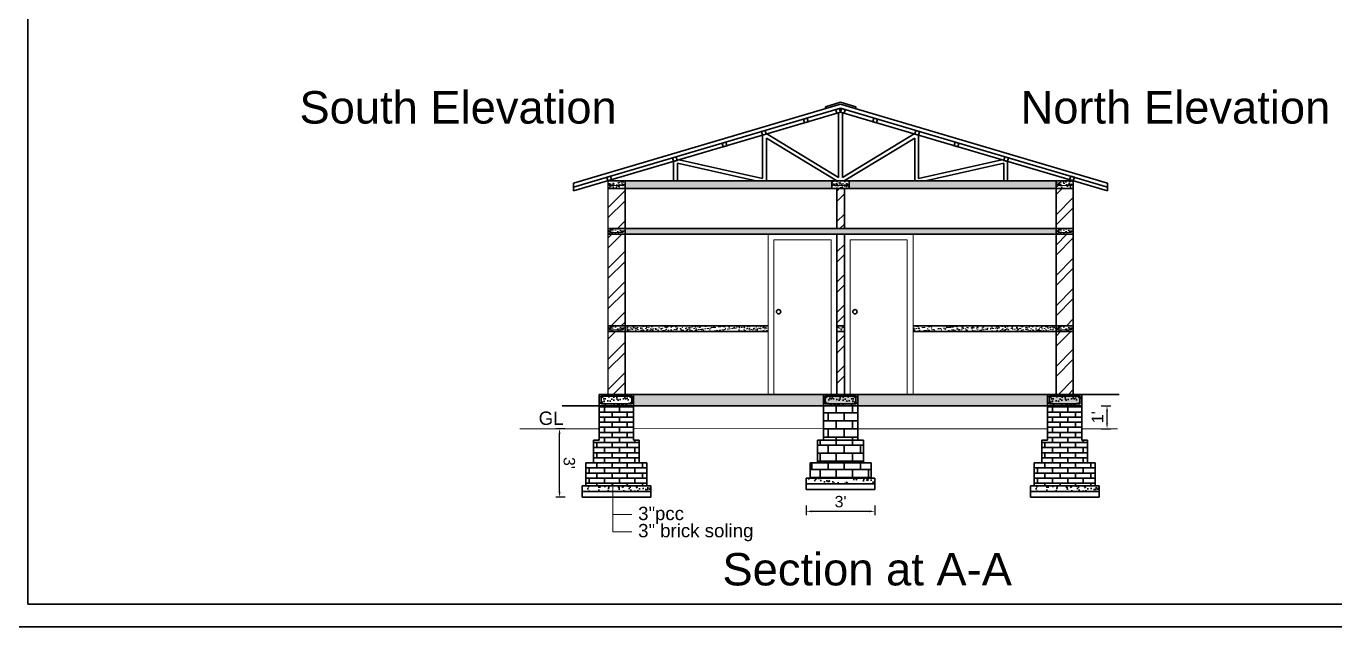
# Model space of a CAD drawing. Header units: inches. Extents: x 94889 to 364662, y -10661 to -3947.
# Drawn here: x 97496 to 98182, y -7933 to -7618 of the extents above; entities that cross this region are included whole.
import ezdxf

# ---------------------------------------------------------------- set-up
doc = ezdxf.new("R2010")
doc.units = ezdxf.units.IN
doc.header["$LTSCALE"] = 2
doc.header["$MEASUREMENT"] = 0
doc.header["$PDMODE"] = 34
doc.layers.get('0').update_dxf_attribs({"linetype": 'CONTINUOUS'})
doc.layers.get('DEFPOINTS').update_dxf_attribs({"color": 141, "linetype": 'CONTINUOUS'})
for name, color, linetype, lineweight in [('door', 20, 'CONTINUOUS', 35), ('steps', 253, 'CONTINUOUS', 20), ('WALL - A', 1, 'CONTINUOUS', 40)]:
    doc.layers.add(name, color=color, linetype=linetype, lineweight=lineweight)
doc.layers.add('Normal Wall', color=7, linetype='CONTINUOUS', lineweight=35, true_color=0xffaf89)
doc.styles.add('Lettring Text', font='arial.ttf')
doc.styles.get("Standard").update_dxf_attribs({"font": 'ARIALN.TTF'})
doc.dimstyles.new('Copy of Standard', dxfattribs={"dimtxt": 6, "dimasz": 2.875, "dimexe": 2, "dimexo": 4, "dimgap": 2, "dimtad": 1, "dimdec": 0, "dimrnd": 1, "dimzin": 0, "dimdsep": 46, "dimlunit": 4, "dimtxsty": 'Lettring Text', "dimcen": 0.1, "dimclrd": 7, "dimclre": 7, "dimclrt": 7, "dimazin": 0, "dimtfac": 0.645, "dimtdec": 0, "dimtmove": 1, "dimatfit": 0, "dimfxl": 3, "dimfxlon": 1, "dimtfillclr": 256, "dimtolj": 1, "dimtzin": 0, "dimlwd": -1, "dimlwe": -1, "dimarcsym": 2})
pattern_1 = [(50, (-266007.1438, 21581.2528), (3.586300913, -0.313760675), [0.375, -4.125]), (355, (-266007.1438, 21581.2528), (-0.693756668, 3.76096067), [0.3, -3.3]), (100.4514445, (-266006.845, 21581.2266), (2.892544234, 3.447199955), [0.31870096, -3.50571056]), (46.1842, (-266007.144, 21582.253), (5.336206653, -0.827596404), [0.5625, -6.1875]), (96.6356355, (-266006.699, 21582.184), (4.67330973, 4.870593004), [0.47805171, -5.2585688]), (351.184164, (-266007.144, 21582.253), (4.673309725, 4.870593), [0.45, -4.950000005]), (21, (-266006.6438, 21582.0028), (2.98453526, -2.013094453), [0.375, -4.125]), (326, (-266006.6438, 21582.0028), (1.21657666, 3.625750225), [0.3, -3.3]), (71.4514447, (-266006.395, 21581.835), (4.201111884, 1.612655764), [0.31870095, -3.50571056]), (37.5, (-266007.1438, 21581.2528), (0.0607992766, 1.664469269), [0, -3.26, 0, -3.35, 0, -3.3125]), (7.5, (-266007.1438, 21581.2528), (1.315347687, 1.972058559), [0, -1.91, 0, -3.185, 0, -1.2625]), (327.5, (-266008.2588, 21581.2528), (2.669112181, -0.1127743587), [0, -1.25, 0, -3.9, 0, -5.175]), (317.5, (-266008.7588, 21581.2528), (2.915930847, 0.500524912), [0, -1.625, 0, -2.59, 0, -3.675])]
pattern_2 = [(45, (-266007.144, 21581.253), (-7.9549513, 7.9549513), []), (45, (-266001.84, 21581.253), (-7.9549513, 7.9549513), [])]
pattern_3 = [(50, (33476.863, 108701.459), (5.73808146, -0.50201708), [0.6, -6.6]), (355, (33476.863, 108701.459), (-1.11001067, 6.01753707), [0.48, -5.28]), (100.4514, (33477.341, 108701.417), (4.62807505, 5.51551634), [0.50992152, -5.6091369]), (46.1842, (33476.863, 108703.059), (8.5379284, -1.3241521), [0.9, -9.9]), (96.6356, (33477.574, 108702.949), (7.47730164, 7.79294297), [0.7648823, -8.413704]), (351.1842, (33476.863, 108703.059), (7.47729556, 7.7929488), [0.72, -7.92]), (21, (33477.663, 108702.659), (4.77525642, -3.22095113), [0.6, -6.6]), (326, (33477.663, 108702.659), (1.94652266, 5.80120036), [0.48, -5.28]), (71.4514, (33478.0607, 108702.3907), (6.72178103, 2.58024397), [0.50992152, -5.6091369]), (37.5, (33476.8628, 108701.459), (0.097278843, 2.66315083), [0, -5.216, 0, -5.36, 0, -5.3]), (7.5, (33476.8628, 108701.459), (2.1045563, 3.155293695), [0, -3.056, 0, -5.096, 0, -2.02]), (327.5, (33475.0788, 108701.459), (4.27057949, -0.180438974), [0, -2, 0, -6.24, 0, -8.28]), (317.5, (33474.2788, 108701.459), (4.66548935, 0.80083986), [0, -2.6, 0, -4.144, 0, -5.88])]
pattern_4 = [(50, (33711.863, 108701.459), (5.73808146, -0.50201708), [0.6, -6.6]), (355, (33711.863, 108701.459), (-1.11001067, 6.01753707), [0.48, -5.28]), (100.4514, (33712.341, 108701.417), (4.62807505, 5.51551634), [0.50992152, -5.6091369]), (46.1842, (33711.863, 108703.059), (8.5379284, -1.3241521), [0.9, -9.9]), (96.6356, (33712.574, 108702.949), (7.47730164, 7.79294297), [0.7648823, -8.413704]), (351.1842, (33711.863, 108703.059), (7.47729556, 7.7929488), [0.72, -7.92]), (21, (33712.663, 108702.659), (4.77525642, -3.22095113), [0.6, -6.6]), (326, (33712.663, 108702.659), (1.94652266, 5.80120036), [0.48, -5.28]), (71.4514, (33713.0607, 108702.3907), (6.72178103, 2.58024397), [0.50992152, -5.6091369]), (37.5, (33711.8628, 108701.459), (0.097278843, 2.66315083), [0, -5.216, 0, -5.36, 0, -5.3]), (7.5, (33711.8628, 108701.459), (2.1045563, 3.155293695), [0, -3.056, 0, -5.096, 0, -2.02]), (327.5, (33710.0788, 108701.459), (4.27057949, -0.180438974), [0, -2, 0, -6.24, 0, -8.28]), (317.5, (33709.2788, 108701.459), (4.66548935, 0.80083986), [0, -2.6, 0, -4.144, 0, -5.88])]
pattern_5 = [(130, (162250.8565, 108701.459), (-5.73808146, -0.50201708), [0.6, -6.6]), (185, (162250.8565, 108701.459), (1.11001067, 6.01753707), [0.48, -5.28]), (79.5486, (162250.3784, 108701.417), (-4.62807505, 5.51551634), [0.50992152, -5.6091369]), (133.8158, (162250.8565, 108703.059), (-8.5379284, -1.3241521), [0.9, -9.9]), (83.3644, (162250.145, 108702.949), (-7.47730164, 7.79294297), [0.7648823, -8.413704]), (188.8158, (162250.8565, 108703.059), (-7.47729556, 7.7929488), [0.72, -7.92]), (159, (162250.0565, 108702.659), (-4.77525642, -3.22095113), [0.6, -6.6]), (214, (162250.0565, 108702.659), (-1.94652266, 5.80120036), [0.48, -5.28]), (108.5486, (162249.6586, 108702.3907), (-6.72178103, 2.58024397), [0.50992152, -5.6091369]), (142.5, (162250.8565, 108701.459), (-0.097278843, 2.66315083), [0, -5.216, 0, -5.36, 0, -5.3]), (172.5, (162250.8565, 108701.459), (-2.1045563, 3.155293695), [0, -3.056, 0, -5.096, 0, -2.02]), (212.5, (162252.6405, 108701.459), (-4.27057949, -0.180438974), [0, -2, 0, -6.24, 0, -8.28]), (222.5, (162253.4405, 108701.459), (-4.66548935, 0.80083986), [0, -2.6, 0, -4.144, 0, -5.88])]
pattern_6 = [(0, (130118.3304, 71442.0938), (0, 4.25), []), (90, (130118.33, 71442.094), (-8.5, 5e-16), [4.25, -4.25]), (90, (130122.58, 71442.094), (-8.5, 5e-16), [-4.25, 4.25])]

# ---------------------------------------------------------------- blocks, each defined once
blk = doc.blocks.new('*D89')
at = {"color": 7, "transparency": 16777216}
for p, q in [((97778.29, -7828.77), (97773.29, -7828.77)), ((97775.29, -7861.89), (97775.29, -7831.64)), ((97778.29, -7864.76), (97773.29, -7864.76))]:
    blk.add_line(p, q, dxfattribs=at)
at = {"color": 7, "linetype": 'ByBlock', "transparency": 16777216}
for points in [[(97775.77, -7831.64), (97774.81, -7831.64), (97775.29, -7828.77)], [(97775.77, -7861.89), (97774.81, -7861.89), (97775.29, -7864.76)]]:
    blk.add_solid(points, dxfattribs=at)
at = {"layer": 'DEFPOINTS', "color": 0, "linetype": 'ByBlock', "transparency": 16777216}
for p in [(97775.29, -7828.77), (97787.11, -7828.77), (97787.11, -7864.76)]:
    blk.add_point(p, dxfattribs=at)
at = {"color": 7, "linetype": 'ByBlock', "lineweight": 5, "transparency": 16777216, "insert": (97780.36, -7846.77), "char_height": 6, "attachment_point": 5, "rotation": 270.00118, "style": 'Lettring Text'}
blk.add_mtext("\\A1;3'", dxfattribs=at)
blk = doc.blocks.new('*D90')
at = {"color": 7, "transparency": 16777216}
for p, q in [((98059.32, -7816.76), (98064.32, -7816.76)), ((98062.32, -7825.89), (98062.32, -7819.64)), ((98059.32, -7828.77), (98064.32, -7828.77))]:
    blk.add_line(p, q, dxfattribs=at)
at = {"color": 7, "linetype": 'ByBlock', "transparency": 16777216}
for points in [[(98061.84, -7819.64), (98062.8, -7819.64), (98062.32, -7816.76)], [(98061.84, -7825.89), (98062.8, -7825.89), (98062.32, -7828.77)]]:
    blk.add_solid(points, dxfattribs=at)
at = {"layer": 'DEFPOINTS', "color": 0, "linetype": 'ByBlock', "transparency": 16777216}
for p in [(98049.11, -7816.76), (98062.32, -7816.76), (98049.11, -7828.77)]:
    blk.add_point(p, dxfattribs=at)
at = {"color": 7, "linetype": 'ByBlock', "lineweight": 5, "transparency": 16777216, "insert": (98057.31, -7822.77), "char_height": 6, "attachment_point": 5, "rotation": 90, "style": 'Lettring Text'}
blk.add_mtext("\\A1;1'", dxfattribs=at)
blk = doc.blocks.new('*D88')
at = {"color": 7, "transparency": 16777216}
for p, q in [((97904.61, -7869.15), (97904.61, -7874.15)), ((97940.61, -7869.15), (97940.61, -7874.15)), ((97937.73, -7872.15), (97907.48, -7872.15))]:
    blk.add_line(p, q, dxfattribs=at)
at = {"color": 7, "linetype": 'ByBlock', "transparency": 16777216}
for points in [[(97907.48, -7871.67), (97907.48, -7872.63), (97904.61, -7872.15)], [(97937.73, -7871.67), (97937.73, -7872.63), (97940.61, -7872.15)]]:
    blk.add_solid(points, dxfattribs=at)
at = {"layer": 'DEFPOINTS', "color": 0, "linetype": 'ByBlock', "transparency": 16777216}
for p in [(97904.61, -7860.76), (97940.61, -7860.76), (97904.61, -7872.15)]:
    blk.add_point(p, dxfattribs=at)
at = {"color": 7, "linetype": 'ByBlock', "lineweight": 5, "transparency": 16777216, "insert": (97922.61, -7867.08), "char_height": 6, "attachment_point": 5, "style": 'Lettring Text'}
blk.add_mtext("\\A1;3'", dxfattribs=at)

msp = doc.modelspace()

# ---------------------------------------------------------------- hatches: boundary and pattern name
at = {"linetype": 'ByBlock', "lineweight": 5}
h = msp.add_hatch(dxfattribs=at)
h.set_pattern_fill('AR-CONC', scale=0.5, style=0)
h.set_pattern_definition(pattern_1)
h.paths.add_polyline_path([(97809.61, -7698.76), (97800.61, -7698.76), (97800.61, -7702.76), (97809.61, -7702.76)])
h.paths.add_polyline_path([(97808.54, -7701.27, -0.424176), (97808.03, -7700.78, -1), (97809.02, -7700.78, -0.404321), (97808.54, -7701.27), (97801.71, -7701.27, -0.424176), (97801.2, -7700.78, -1), (97802.19, -7700.78, -0.404321), (97801.71, -7701.27)], flags=16)
h = msp.add_hatch(color=7, dxfattribs=at)
h.paths.add_polyline_path([(97801.2, -7700.78, -0.414214), (97801.69, -7700.28), (97801.86, -7700.31, -0.315664), (97802.19, -7700.78, -1)])
h.paths.add_polyline_path([(97808.36, -7700.31), (97808.53, -7700.28, -0.414214), (97809.02, -7700.78, -0.404321), (97808.54, -7701.27), (97808.51, -7701.27, -0.404321), (97808.03, -7700.78, -0.315664)])
h = msp.add_hatch(dxfattribs=at)
h.set_pattern_fill('AR-CONC', scale=0.5, style=0)
h.set_pattern_definition(pattern_1)
h.paths.add_polyline_path([(97918.11, -7698.76), (97809.61, -7698.76), (97809.61, -7702.76), (97918.11, -7702.76)])
h = msp.add_hatch(dxfattribs=at)
h.set_pattern_fill('AR-CONC', scale=0.5, style=0)
h.set_pattern_definition(pattern_1)
h.paths.add_polyline_path([(97927.11, -7698.76), (97918.11, -7698.76), (97918.11, -7702.76), (97927.11, -7702.76)])
h.paths.add_polyline_path([(97926.04, -7701.27, -0.424176), (97925.53, -7700.78, -1), (97926.52, -7700.78, -0.404321), (97926.04, -7701.27), (97919.21, -7701.27, -0.424176), (97918.7, -7700.78, -1), (97919.69, -7700.78, -0.404321), (97919.21, -7701.27)], flags=16)
h = msp.add_hatch(color=7, dxfattribs=at)
h.paths.add_polyline_path([(97918.7, -7700.78, -0.414214), (97919.19, -7700.28), (97919.36, -7700.31, -0.315664), (97919.69, -7700.78, -1)])
h.paths.add_polyline_path([(97925.86, -7700.31), (97926.03, -7700.28, -0.414214), (97926.52, -7700.78, -0.404321), (97926.04, -7701.27), (97926.01, -7701.27, -0.404321), (97925.53, -7700.78, -0.315664)])
h = msp.add_hatch(dxfattribs=at)
h.set_pattern_fill('AR-CONC', scale=0.5, style=0)
h.set_pattern_definition(pattern_1)
h.paths.add_polyline_path([(98035.61, -7702.76), (98035.61, -7698.76), (97927.11, -7698.76), (97927.11, -7702.76)])
h = msp.add_hatch(dxfattribs=at)
h.set_pattern_fill('AR-CONC', scale=0.5, style=0)
h.set_pattern_definition(pattern_1)
h.paths.add_polyline_path([(98044.61, -7698.76), (98035.61, -7698.76), (98035.61, -7702.76), (98044.61, -7702.76)])
h.paths.add_polyline_path([(98043.54, -7701.27, -0.424176), (98043.03, -7700.78, -1), (98044.02, -7700.78, -0.404321), (98043.54, -7701.27), (98036.71, -7701.27, -0.424176), (98036.2, -7700.78, -1), (98037.19, -7700.78, -0.404321), (98036.71, -7701.27)], flags=16)
h = msp.add_hatch(color=7, dxfattribs=at)
h.paths.add_polyline_path([(98036.2, -7700.78, -0.414214), (98036.69, -7700.28), (98036.86, -7700.31, -0.315664), (98037.19, -7700.78, -1)])
h.paths.add_polyline_path([(98043.36, -7700.31), (98043.53, -7700.28, -0.414214), (98044.02, -7700.78, -0.404321), (98043.54, -7701.27), (98043.51, -7701.27, -0.404321), (98043.03, -7700.78, -0.315664)])
h = msp.add_hatch(dxfattribs=at)
h.set_pattern_fill('AR-CONC', scale=0.5, style=0)
h.set_pattern_definition([(50, (51561.6845, 61080.988), (3.58630091, -0.31376067), [0.375, -4.125]), (355, (51561.6845, 61080.988), (-0.69375667, 3.76096067), [0.3, -3.3]), (100.4514, (51561.9833, 61080.962), (2.89254691, 3.44719771), [0.31870095, -3.50571056]), (46.1842, (51561.6845, 61081.988), (5.33620524, -0.82759507), [0.5625, -6.1875]), (96.6356, (51562.129, 61081.919), (4.67331353, 4.87058935), [0.47805144, -5.258565]), (351.1842, (51561.6845, 61081.988), (4.67330973, 4.870593), [0.45, -4.95]), (21, (51562.1845, 61081.738), (2.98453526, -2.01309445), [0.375, -4.125]), (326, (51562.1845, 61081.738), (1.21657666, 3.62575023), [0.3, -3.3]), (71.4514, (51562.433, 61081.5703), (4.20111314, 1.61265248), [0.31870095, -3.50571056]), (37.5, (51561.6845, 61080.9881), (0.060799277, 1.66446927), [0, -3.26, 0, -3.35, 0, -3.3125]), (7.5, (51561.6845, 61080.988), (1.315347687, 1.97205856), [0, -1.91, 0, -3.185, 0, -1.2625]), (327.5, (51560.5695, 61080.9881), (2.66911218, -0.112774359), [0, -1.25, 0, -3.9, 0, -5.175]), (317.5, (51560.0695, 61080.988), (2.91593085, 0.50052491), [0, -1.625, 0, -2.59, 0, -3.675])])
h.paths.add_polyline_path([(97809.61, -7723.76), (97800.61, -7723.76), (97800.61, -7726.76), (97809.61, -7726.76)])
h.paths.add_polyline_path([(97808.51, -7725.9, -0.404321), (97808.03, -7725.4, -1), (97809.02, -7725.4, -0.424176), (97808.51, -7725.9), (97801.71, -7725.9, -0.424176), (97801.2, -7725.4, -1), (97802.19, -7725.4, -0.404321), (97801.71, -7725.9)], flags=16)
h = msp.add_hatch(color=7, dxfattribs=at)
h.paths.add_polyline_path([(97809.02, -7725.4, 0.414214), (97808.53, -7724.91), (97808.36, -7724.94, 0.315664), (97808.03, -7725.4, 1)])
h.paths.add_polyline_path([(97801.86, -7724.94), (97801.69, -7724.91, 0.414214), (97801.2, -7725.4, 0.404321), (97801.68, -7725.9), (97801.71, -7725.9, 0.404321), (97802.19, -7725.4, 0.315664)])
h = msp.add_hatch(dxfattribs=at)
h.set_pattern_fill('AR-CONC', scale=0.5, style=0)
h.set_pattern_definition(pattern_1)
h.paths.add_polyline_path([(98035.61, -7726.76), (98035.61, -7723.76), (97809.61, -7723.76), (97809.61, -7726.76)])
h = msp.add_hatch(dxfattribs=at)
h.set_pattern_fill('AR-CONC', scale=0.5, style=0)
h.set_pattern_definition([(50, (51796.6845, 61080.988), (3.58630091, -0.31376067), [0.375, -4.125]), (355, (51796.6845, 61080.988), (-0.69375667, 3.76096067), [0.3, -3.3]), (100.4514, (51796.9833, 61080.962), (2.89254691, 3.44719771), [0.31870095, -3.50571056]), (46.1842, (51796.6845, 61081.988), (5.33620524, -0.82759507), [0.5625, -6.1875]), (96.6356, (51797.129, 61081.919), (4.67331353, 4.87058935), [0.47805144, -5.258565]), (351.1842, (51796.6845, 61081.988), (4.67330973, 4.870593), [0.45, -4.95]), (21, (51797.1845, 61081.738), (2.98453526, -2.01309445), [0.375, -4.125]), (326, (51797.1845, 61081.738), (1.21657666, 3.62575023), [0.3, -3.3]), (71.4514, (51797.433, 61081.5703), (4.20111314, 1.61265248), [0.31870095, -3.50571056]), (37.5, (51796.6845, 61080.9881), (0.060799277, 1.66446927), [0, -3.26, 0, -3.35, 0, -3.3125]), (7.5, (51796.6845, 61080.988), (1.315347687, 1.97205856), [0, -1.91, 0, -3.185, 0, -1.2625]), (327.5, (51795.5695, 61080.9881), (2.66911218, -0.112774359), [0, -1.25, 0, -3.9, 0, -5.175]), (317.5, (51795.0695, 61080.988), (2.91593085, 0.50052491), [0, -1.625, 0, -2.59, 0, -3.675])])
h.paths.add_polyline_path([(98044.61, -7723.76), (98035.61, -7723.76), (98035.61, -7726.76), (98044.61, -7726.76)])
h.paths.add_polyline_path([(98043.51, -7725.9, -0.404321), (98043.03, -7725.4, -1), (98044.02, -7725.4, -0.424176), (98043.51, -7725.9), (98036.71, -7725.9, -0.424176), (98036.2, -7725.4, -1), (98037.19, -7725.4, -0.404321), (98036.71, -7725.9)], flags=16)
h = msp.add_hatch(color=7, dxfattribs=at)
h.paths.add_polyline_path([(98044.02, -7725.4, 0.414214), (98043.53, -7724.91), (98043.36, -7724.94, 0.315664), (98043.03, -7725.4, 1)])
h.paths.add_polyline_path([(98036.86, -7724.94), (98036.69, -7724.91, 0.414214), (98036.2, -7725.4, 0.404321), (98036.68, -7725.9), (98036.71, -7725.9, 0.404321), (98037.19, -7725.4, 0.315664)])
h = msp.add_hatch(dxfattribs=at)
h.set_pattern_fill('AR-CONC', scale=0.5, style=0)
h.set_pattern_definition([(50, (51561.6845, 61029.988), (3.58630091, -0.31376067), [0.375, -4.125]), (355, (51561.6845, 61029.988), (-0.69375667, 3.76096067), [0.3, -3.3]), (100.4514, (51561.9833, 61029.962), (2.89254691, 3.44719771), [0.31870095, -3.50571056]), (46.1842, (51561.6845, 61030.988), (5.33620524, -0.82759507), [0.5625, -6.1875]), (96.6356, (51562.129, 61030.919), (4.67331353, 4.87058935), [0.47805144, -5.258565]), (351.1842, (51561.6845, 61030.988), (4.67330973, 4.870593), [0.45, -4.95]), (21, (51562.1845, 61030.738), (2.98453526, -2.01309445), [0.375, -4.125]), (326, (51562.1845, 61030.738), (1.21657666, 3.62575023), [0.3, -3.3]), (71.4514, (51562.433, 61030.5703), (4.20111314, 1.61265248), [0.31870095, -3.50571056]), (37.5, (51561.6845, 61029.9881), (0.060799277, 1.66446927), [0, -3.26, 0, -3.35, 0, -3.3125]), (7.5, (51561.6845, 61029.988), (1.315347687, 1.97205856), [0, -1.91, 0, -3.185, 0, -1.2625]), (327.5, (51560.5695, 61029.9881), (2.66911218, -0.112774359), [0, -1.25, 0, -3.9, 0, -5.175]), (317.5, (51560.0695, 61029.988), (2.91593085, 0.50052491), [0, -1.625, 0, -2.59, 0, -3.675])])
h.paths.add_polyline_path([(97809.61, -7774.76), (97800.61, -7774.76), (97800.61, -7777.76), (97809.61, -7777.76)])
h.paths.add_polyline_path([(97808.51, -7776.9, -0.404321), (97808.03, -7776.4, -1), (97809.02, -7776.4, -0.424176), (97808.51, -7776.9), (97801.71, -7776.9, -0.424176), (97801.2, -7776.4, -1), (97802.19, -7776.4, -0.404321), (97801.71, -7776.9)], flags=16)
h = msp.add_hatch(color=7, dxfattribs=at)
h.paths.add_polyline_path([(97809.02, -7776.4, 0.414214), (97808.53, -7775.91), (97808.36, -7775.94, 0.315664), (97808.03, -7776.4, 1)])
h.paths.add_polyline_path([(97801.86, -7775.94), (97801.69, -7775.91, 0.414214), (97801.2, -7776.4, 0.404321), (97801.68, -7776.9), (97801.71, -7776.9, 0.404321), (97802.19, -7776.4, 0.315664)])
h = msp.add_hatch(dxfattribs=at)
h.set_pattern_fill('AR-CONC', scale=0.5, style=0)
h.set_pattern_definition(pattern_1)
h.paths.add_polyline_path([(97884.61, -7777.76), (97884.61, -7774.76), (97809.61, -7774.76), (97809.61, -7777.76)])
h = msp.add_hatch(dxfattribs=at)
h.set_pattern_fill('AR-CONC', scale=0.5, style=0)
h.set_pattern_definition(pattern_1)
h.paths.add_polyline_path([(97924.61, -7777.76), (97924.61, -7774.76), (97920.61, -7774.76), (97920.61, -7777.76)])
h = msp.add_hatch(dxfattribs=at)
h.set_pattern_fill('AR-CONC', scale=0.5, style=0)
h.set_pattern_definition(pattern_1)
h.paths.add_polyline_path([(97960.61, -7774.76), (97960.61, -7777.76), (98035.61, -7777.76), (98035.61, -7774.76)])
h = msp.add_hatch(dxfattribs=at)
h.set_pattern_fill('AR-CONC', scale=0.5, style=0)
h.set_pattern_definition([(50, (51796.6845, 61029.988), (3.58630091, -0.31376067), [0.375, -4.125]), (355, (51796.6845, 61029.988), (-0.69375667, 3.76096067), [0.3, -3.3]), (100.4514, (51796.9833, 61029.962), (2.89254691, 3.44719771), [0.31870095, -3.50571056]), (46.1842, (51796.6845, 61030.988), (5.33620524, -0.82759507), [0.5625, -6.1875]), (96.6356, (51797.129, 61030.919), (4.67331353, 4.87058935), [0.47805144, -5.258565]), (351.1842, (51796.6845, 61030.988), (4.67330973, 4.870593), [0.45, -4.95]), (21, (51797.1845, 61030.738), (2.98453526, -2.01309445), [0.375, -4.125]), (326, (51797.1845, 61030.738), (1.21657666, 3.62575023), [0.3, -3.3]), (71.4514, (51797.433, 61030.5703), (4.20111314, 1.61265248), [0.31870095, -3.50571056]), (37.5, (51796.6845, 61029.9881), (0.060799277, 1.66446927), [0, -3.26, 0, -3.35, 0, -3.3125]), (7.5, (51796.6845, 61029.988), (1.315347687, 1.97205856), [0, -1.91, 0, -3.185, 0, -1.2625]), (327.5, (51795.5695, 61029.9881), (2.66911218, -0.112774359), [0, -1.25, 0, -3.9, 0, -5.175]), (317.5, (51795.0695, 61029.988), (2.91593085, 0.50052491), [0, -1.625, 0, -2.59, 0, -3.675])])
h.paths.add_polyline_path([(98044.61, -7774.76), (98035.61, -7774.76), (98035.61, -7777.76), (98044.61, -7777.76)])
h.paths.add_polyline_path([(98043.51, -7776.9, -0.404321), (98043.03, -7776.4, -1), (98044.02, -7776.4, -0.424176), (98043.51, -7776.9), (98036.71, -7776.9, -0.424176), (98036.2, -7776.4, -1), (98037.19, -7776.4, -0.404321), (98036.71, -7776.9)], flags=16)
h = msp.add_hatch(color=7, dxfattribs=at)
h.paths.add_polyline_path([(98044.02, -7776.4, 0.414214), (98043.53, -7775.91), (98043.36, -7775.94, 0.315664), (98043.03, -7776.4, 1)])
h.paths.add_polyline_path([(98036.86, -7775.94), (98036.69, -7775.91, 0.414214), (98036.2, -7776.4, 0.404321), (98036.68, -7776.9), (98036.71, -7776.9, 0.404321), (98037.19, -7776.4, 0.315664)])
at = {"layer": 'door', "ltscale": 0.5}
h = msp.add_hatch(dxfattribs=at)
h.set_pattern_fill('AR-CONC', color=256, scale=0.8, style=0)
h.set_pattern_definition(pattern_3)
h.paths.add_polyline_path([(97814.11, -7810.76), (97796.11, -7810.76), (97796.11, -7816.76), (97814.11, -7816.76), (97814.11, -7811.71)])
h.paths.add_polyline_path([(97813.11, -7811.71), (97813.11, -7815.76), (97797.11, -7815.76), (97797.11, -7811.71), (97797.41, -7811.71, -0.049683), (97797.48, -7811.71)], flags=16)
h.paths.add_polyline_path([(97813.1, -7812.05, -1), (97812.43, -7812.05, -1)], flags=0)
h.paths.add_polyline_path([(97813.11, -7815.43, -1), (97812.44, -7815.43, -1)], flags=16)
h.paths.add_polyline_path([(97797.78, -7815.43, -1), (97797.11, -7815.43, -1)], flags=16)
h = msp.add_hatch(dxfattribs=at)
h.set_pattern_fill('AR-CONC', color=256, scale=0.8, style=0)
h.set_pattern_definition(pattern_3)
h.paths.add_polyline_path([(97813.11, -7811.71), (97797.11, -7811.71), (97797.11, -7815.76), (97813.11, -7815.76)])
h = msp.add_hatch(color=256, dxfattribs=at)
h.paths.add_polyline_path([(97797.78, -7812.04, 0.385424), (97797.48, -7811.71), (97797.41, -7811.71, 0.385424), (97797.11, -7812.04, 1)])
h.paths.add_polyline_path([(97797.11, -7815.43, 1), (97797.78, -7815.43, 1)])
h.paths.add_polyline_path([(97812.43, -7812.05, 1), (97813.1, -7812.05, 1)])
h.paths.add_polyline_path([(97812.44, -7815.43, 1), (97813.11, -7815.43, 1)])
h = msp.add_hatch(dxfattribs=at)
h.set_pattern_fill('AR-CONC', color=256, scale=0.8, style=0)
h.set_pattern_definition(pattern_5)
h.paths.add_polyline_path([(97931.61, -7810.76), (97931.61, -7816.76), (97913.61, -7816.76), (97913.61, -7811.71), (97913.61, -7810.76)])
h.paths.add_polyline_path([(97930.61, -7815.76), (97930.61, -7811.71), (97930.31, -7811.71, 0.049683), (97930.24, -7811.71), (97914.61, -7811.71), (97914.61, -7815.76)], flags=16)
h.paths.add_polyline_path([(97915.29, -7812.05, 1), (97914.62, -7812.05, 1)], flags=0)
h.paths.add_polyline_path([(97915.28, -7815.43, 1), (97914.61, -7815.43, 1)], flags=16)
h.paths.add_polyline_path([(97930.61, -7815.43, 1), (97929.94, -7815.43, 1)], flags=16)
h = msp.add_hatch(dxfattribs=at)
h.set_pattern_fill('AR-CONC', color=256, scale=0.8, style=0)
h.set_pattern_definition(pattern_5)
h.paths.add_polyline_path([(97914.61, -7811.71), (97930.61, -7811.71), (97930.61, -7815.76), (97914.61, -7815.76)])
h = msp.add_hatch(dxfattribs=at)
h.set_pattern_fill('AR-CONC', color=256, scale=0.8, style=0)
h.set_pattern_definition(pattern_4)
h.paths.add_polyline_path([(98049.11, -7810.76), (98031.11, -7810.76), (98031.11, -7816.76), (98049.11, -7816.76), (98049.11, -7811.71)])
h.paths.add_polyline_path([(98048.11, -7811.71), (98048.11, -7815.76), (98032.11, -7815.76), (98032.11, -7811.71), (98032.41, -7811.71, -0.049683), (98032.48, -7811.71)], flags=16)
h.paths.add_polyline_path([(98048.1, -7812.05, -1), (98047.43, -7812.05, -1)], flags=0)
h.paths.add_polyline_path([(98048.11, -7815.43, -1), (98047.44, -7815.43, -1)], flags=16)
h.paths.add_polyline_path([(98032.78, -7815.43, -1), (98032.11, -7815.43, -1)], flags=16)
h = msp.add_hatch(dxfattribs=at)
h.set_pattern_fill('AR-CONC', color=256, scale=0.8, style=0)
h.set_pattern_definition(pattern_4)
h.paths.add_polyline_path([(98048.11, -7811.71), (98032.11, -7811.71), (98032.11, -7815.76), (98048.11, -7815.76)])
h = msp.add_hatch(color=256, dxfattribs=at)
h.paths.add_polyline_path([(98032.78, -7812.04, 0.385424), (98032.48, -7811.71), (98032.41, -7811.71, 0.385424), (98032.11, -7812.04, 1)])
h.paths.add_polyline_path([(98032.11, -7815.43, 1), (98032.78, -7815.43, 1)])
h.paths.add_polyline_path([(98047.43, -7812.05, 1), (98048.1, -7812.05, 1)])
h.paths.add_polyline_path([(98047.44, -7815.43, 1), (98048.11, -7815.43, 1)])
h = msp.add_hatch(dxfattribs=at)
h.set_pattern_fill('AR-BRSTD', color=256)
h.set_pattern_definition([(0, (-57597.2112, 19076.6647), (0, 2.667), []), (90, (-57597.2112, 19076.6647), (-4, 2.667), [2.667, -2.667])])
h.paths.add_polyline_path([(97814.11, -7816.76), (97796.11, -7816.76), (97796.11, -7834.76), (97814.11, -7834.76)])
h.paths.add_polyline_path([(97817.11, -7834.76), (97793.11, -7834.76), (97793.11, -7846.76), (97814.11, -7846.76), (97817.11, -7846.76)])
h.paths.add_polyline_path([(97821.11, -7846.76), (97814.11, -7846.76), (97793.11, -7846.76), (97789.11, -7846.76), (97789.11, -7858.76), (97821.11, -7858.76)])
h = msp.add_hatch(dxfattribs=at)
h.set_pattern_fill('BRICK', color=256, scale=17, style=0)
h.set_pattern_definition(pattern_6)
h.paths.add_polyline_path([(97910.61, -7834.76), (97934.61, -7834.76), (97934.61, -7846.76), (97913.61, -7846.76), (97910.61, -7846.76)])
h.paths.add_polyline_path([(97913.61, -7816.76), (97931.61, -7816.76), (97931.61, -7822.76), (97931.61, -7834.76), (97913.61, -7834.76)])
h = msp.add_hatch(dxfattribs=at)
h.set_pattern_fill('AR-BRSTD', color=256)
h.set_pattern_definition([(0, (-57362.2112, 19076.6647), (0, 2.667), []), (90, (-57362.2112, 19076.6647), (-4, 2.667), [2.667, -2.667])])
h.paths.add_polyline_path([(98049.11, -7816.76), (98031.11, -7816.76), (98031.11, -7834.76), (98049.11, -7834.76)])
h.paths.add_polyline_path([(98052.11, -7834.76), (98028.11, -7834.76), (98028.11, -7846.76), (98049.11, -7846.76), (98052.11, -7846.76)])
h.paths.add_polyline_path([(98056.11, -7846.76), (98049.11, -7846.76), (98028.11, -7846.76), (98024.11, -7846.76), (98024.11, -7858.76), (98056.11, -7858.76)])
h = msp.add_hatch(dxfattribs=at)
h.set_pattern_fill('BRICK', color=256, scale=17, style=0)
h.set_pattern_definition(pattern_6)
h.paths.add_polyline_path([(97906.61, -7846.76), (97938.61, -7846.76), (97938.61, -7854.76), (97906.61, -7854.76)])
h = msp.add_hatch(dxfattribs=at)
h.set_pattern_fill('AR-CONC', color=256, style=0)
h.set_pattern_definition([(130, (102504.349, 60588.118), (-7.17260183, -0.62752135), [0.75, -8.25]), (185, (102504.349, 60588.118), (1.3875133, 7.5219213), [0.6, -6.6]), (79.5486, (102503.7514, 60588.0655), (-5.7850938, 6.8943954), [0.6374019, -7.0114211]), (133.8158, (102504.349, 60590.118), (-10.6724105, -1.6551901), [1.125, -12.375]), (83.3644, (102503.46, 60589.98), (-9.346627, 9.7411787), [0.9561029, -10.51713]), (188.8158, (102504.349, 60590.118), (-9.3466195, 9.741186), [0.9, -9.9]), (159, (102503.349, 60589.618), (-5.9690705, -4.0261889), [0.75, -8.25]), (214, (102503.349, 60589.618), (-2.4331533, 7.25150045), [0.6, -6.6]), (108.5486, (102502.852, 60589.282), (-8.4022263, 3.225305), [0.6374019, -7.0114211]), (142.5, (102504.349, 60588.1178), (-0.12159855, 3.32893854), [0, -6.52, 0, -6.7, 0, -6.625]), (172.5, (102504.349, 60588.1178), (-2.63069537, 3.94411712), [0, -3.82, 0, -6.37, 0, -2.525]), (212.5, (102506.579, 60588.1178), (-5.33822436, -0.22554872), [0, -2.5, 0, -7.8, 0, -10.35]), (222.5, (102507.579, 60588.1178), (-5.8318617, 1.00104982), [0, -3.25, 0, -5.18, 0, -7.35])])
h.paths.add_polyline_path([(97940.61, -7854.76), (97940.61, -7857.76), (97926.06, -7857.76), (97926.06, -7854.76)])
h.paths.add_polyline_path([(97926.06, -7857.76), (97904.61, -7857.76), (97904.61, -7854.76), (97926.06, -7854.76)])
h = msp.add_hatch(dxfattribs=at)
h.set_pattern_fill('AR-CONC', color=256, style=0)
h.set_pattern_definition([(50, (93037.37, 60584.118), (7.17260183, -0.62752135), [0.75, -8.25]), (355, (93037.37, 60584.118), (-1.3875133, 7.5219213), [0.6, -6.6]), (100.4514, (93037.968, 60584.0655), (5.7850938, 6.8943954), [0.6374019, -7.0114211]), (46.1842, (93037.37, 60586.118), (10.6724105, -1.6551901), [1.125, -12.375]), (96.6356, (93038.26, 60585.98), (9.346627, 9.7411787), [0.9561029, -10.51713]), (351.1842, (93037.37, 60586.118), (9.3466195, 9.741186), [0.9, -9.9]), (21, (93038.37, 60585.618), (5.9690705, -4.0261889), [0.75, -8.25]), (326, (93038.37, 60585.618), (2.4331533, 7.25150045), [0.6, -6.6]), (71.4514, (93038.8676, 60585.282), (8.4022263, 3.225305), [0.6374019, -7.0114211]), (37.5, (93037.3702, 60584.1178), (0.12159855, 3.32893854), [0, -6.52, 0, -6.7, 0, -6.625]), (7.5, (93037.3702, 60584.1178), (2.63069537, 3.94411712), [0, -3.82, 0, -6.37, 0, -2.525]), (327.5, (93035.1402, 60584.1178), (5.33822436, -0.22554872), [0, -2.5, 0, -7.8, 0, -10.35]), (317.5, (93034.14, 60584.1178), (5.8318617, 1.00104982), [0, -3.25, 0, -5.18, 0, -7.35])])
h.paths.add_polyline_path([(97823.11, -7858.76), (97787.11, -7858.76), (97787.11, -7861.76), (97823.11, -7861.76)])
h = msp.add_hatch(dxfattribs=at)
h.set_pattern_fill('AR-CONC', color=256, style=0)
h.set_pattern_definition([(50, (93272.37, 60584.118), (7.17260183, -0.62752135), [0.75, -8.25]), (355, (93272.37, 60584.118), (-1.3875133, 7.5219213), [0.6, -6.6]), (100.4514, (93272.968, 60584.0655), (5.7850938, 6.8943954), [0.6374019, -7.0114211]), (46.1842, (93272.37, 60586.118), (10.6724105, -1.6551901), [1.125, -12.375]), (96.6356, (93273.26, 60585.98), (9.346627, 9.7411787), [0.9561029, -10.51713]), (351.1842, (93272.37, 60586.118), (9.3466195, 9.741186), [0.9, -9.9]), (21, (93273.37, 60585.618), (5.9690705, -4.0261889), [0.75, -8.25]), (326, (93273.37, 60585.618), (2.4331533, 7.25150045), [0.6, -6.6]), (71.4514, (93273.8676, 60585.282), (8.4022263, 3.225305), [0.6374019, -7.0114211]), (37.5, (93272.3702, 60584.1178), (0.12159855, 3.32893854), [0, -6.52, 0, -6.7, 0, -6.625]), (7.5, (93272.3702, 60584.1178), (2.63069537, 3.94411712), [0, -3.82, 0, -6.37, 0, -2.525]), (327.5, (93270.1402, 60584.1178), (5.33822436, -0.22554872), [0, -2.5, 0, -7.8, 0, -10.35]), (317.5, (93269.14, 60584.1178), (5.8318617, 1.00104982), [0, -3.25, 0, -5.18, 0, -7.35])])
h.paths.add_polyline_path([(98058.11, -7858.76), (98022.11, -7858.76), (98022.11, -7861.76), (98058.11, -7861.76)])
at = {"layer": 'steps', "ltscale": 0.3}
h = msp.add_hatch(dxfattribs=at)
h.set_pattern_fill('AR-CONC', scale=0.8, style=0)
h.set_pattern_definition([(50, (97940.1097, -7813.763), (5.73808, -0.50202), [0.6, -6.6]), (355, (97940.1097, -7813.763), (-1.11, 6.01754), [0.48, -5.28]), (100.4514, (97940.588, -7813.805), (4.62807, 5.51552), [0.50992, -5.60914]), (46.184, (97940.11, -7812.163), (8.53793, -1.32415), [0.9, -9.9]), (96.636, (97940.821, -7812.273), (7.4773, 7.79295), [0.7649, -8.4137]), (351.184, (97940.11, -7812.163), (7.4773, 7.79295), [0.72, -7.92]), (21, (97940.9097, -7812.563), (4.77526, -3.22095), [0.6, -6.6]), (326, (97940.9097, -7812.563), (1.94652, 5.8012), [0.48, -5.28]), (71.4514, (97941.3076, -7812.8313), (6.72178, 2.58025), [0.50992, -5.60914]), (37.5, (97940.1097, -7813.7629), (0.09728, 2.66315), [0, -5.216, 0, -5.36, 0, -5.3]), (7.5, (97940.1097, -7813.763), (2.104556, 3.155294), [0, -3.056, 0, -5.096, 0, -2.02]), (327.5, (97938.3257, -7813.7629), (4.27058, -0.18044), [0, -2, 0, -6.24, 0, -8.28]), (317.5, (97937.5257, -7813.763), (4.66549, 0.80084), [0, -2.6, 0, -4.144, 0, -5.88])])
h.paths.add_polyline_path([(97931.11, -7810.76), (97814.11, -7810.76), (97814.11, -7816.76), (97931.11, -7816.76)])
h.paths.add_polyline_path([(98049.11, -7810.76), (97931.11, -7810.76), (97931.11, -7816.76), (98049.11, -7816.76)])
at = {"layer": 'WALL - A', "lineweight": 25}
h = msp.add_hatch(dxfattribs=at)
h.set_pattern_fill('ANSI32', color=256, scale=30, style=0)
h.set_pattern_definition(pattern_2)
h.paths.add_polyline_path([(97809.61, -7702.76), (97800.61, -7702.76), (97800.61, -7723.76), (97809.61, -7723.76)])
h = msp.add_hatch(dxfattribs=at)
h.set_pattern_fill('ANSI32', color=256, scale=30, style=0)
h.set_pattern_definition(pattern_2)
h.paths.add_polyline_path([(97924.61, -7702.76), (97920.61, -7702.76), (97920.61, -7723.76), (97924.61, -7723.76)])
h = msp.add_hatch(dxfattribs=at)
h.set_pattern_fill('ANSI32', color=256, scale=30, style=0)
h.set_pattern_definition(pattern_2)
h.paths.add_polyline_path([(98035.61, -7723.76), (98044.61, -7723.76), (98044.61, -7702.76), (98035.61, -7702.76)])
h = msp.add_hatch(dxfattribs=at)
h.set_pattern_fill('ANSI32', color=256, scale=30, style=0)
h.set_pattern_definition(pattern_2)
h.paths.add_polyline_path([(97809.61, -7774.76), (97809.61, -7726.76), (97800.61, -7726.76), (97800.61, -7774.76)])
h = msp.add_hatch(dxfattribs=at)
h.set_pattern_fill('ANSI32', color=256, scale=30, style=0)
h.set_pattern_definition(pattern_2)
h.paths.add_polyline_path([(97924.61, -7726.76), (97920.61, -7726.76), (97920.61, -7774.76), (97924.61, -7774.76)])
h = msp.add_hatch(dxfattribs=at)
h.set_pattern_fill('ANSI32', color=256, scale=30, style=0)
h.set_pattern_definition(pattern_2)
h.paths.add_polyline_path([(98044.61, -7726.76), (98035.61, -7726.76), (98035.61, -7774.76), (98044.61, -7774.76)])
h = msp.add_hatch(dxfattribs=at)
h.set_pattern_fill('ANSI32', color=256, scale=30, style=0)
h.set_pattern_definition(pattern_2)
h.paths.add_polyline_path([(97809.61, -7810.76), (97809.61, -7777.76), (97800.61, -7777.76), (97800.61, -7810.76)])
h = msp.add_hatch(dxfattribs=at)
h.set_pattern_fill('ANSI32', color=256, scale=30, style=0)
h.set_pattern_definition(pattern_2)
h.paths.add_polyline_path([(97924.61, -7777.76), (97920.61, -7777.76), (97920.61, -7810.76), (97924.61, -7810.76)])
h = msp.add_hatch(dxfattribs=at)
h.set_pattern_fill('ANSI32', color=256, scale=30, style=0)
h.set_pattern_definition(pattern_2)
h.paths.add_polyline_path([(98044.61, -7777.76), (98035.61, -7777.76), (98035.61, -7810.76), (98044.61, -7810.76)])

# ---------------------------------------------------------------- linework, layer by layer
at = {"color": 7, "linetype": 'ByBlock', "lineweight": 5}
for p, q in [((97809.61, -7698.76), (97800.61, -7698.76)), ((97809.61, -7702.76), (97800.61, -7702.76)), ((97801.69, -7700.28), (97803.44, -7700.59)), ((97808.54, -7701.27), (97801.69, -7701.27)), ((97808.53, -7700.28), (97806.78, -7700.59)), ((97919.19, -7700.28), (97920.94, -7700.59)), ((97926.04, -7701.27), (97919.19, -7701.27)), ((97926.03, -7700.28), (97924.28, -7700.59)), ((98044.61, -7698.76), (98035.61, -7698.76)), ((98044.61, -7702.76), (98035.61, -7702.76)), ((98036.69, -7700.28), (98038.44, -7700.59)), ((98043.54, -7701.27), (98036.69, -7701.27)), ((98043.53, -7700.28), (98041.78, -7700.59)), ((97800.61, -7723.76), (97809.61, -7723.76)), ((97801.69, -7724.91), (97803.44, -7725.22)), ((97808.53, -7724.91), (97806.78, -7725.22)), ((98035.61, -7723.76), (98044.61, -7723.76)), ((98036.69, -7724.91), (98038.44, -7725.22)), ((98043.53, -7724.91), (98041.78, -7725.22)), ((97800.61, -7726.76), (97809.61, -7726.76)), ((97800.61, -7726.76), (97809.61, -7726.76)), ((97801.68, -7725.9), (97808.53, -7725.9)), ((98035.61, -7726.76), (98044.61, -7726.76)), ((98035.61, -7726.76), (98044.61, -7726.76)), ((98036.68, -7725.9), (98043.53, -7725.9)), ((97800.61, -7774.76), (97809.61, -7774.76)), ((97800.61, -7777.76), (97809.61, -7777.76)), ((97800.61, -7777.76), (97809.61, -7777.76)), ((97801.68, -7776.9), (97808.53, -7776.9)), ((97801.69, -7775.91), (97803.44, -7776.22)), ((97808.53, -7775.91), (97806.78, -7776.22)), ((98035.61, -7774.76), (98044.61, -7774.76)), ((98035.61, -7777.76), (98044.61, -7777.76)), ((98035.61, -7777.76), (98044.61, -7777.76)), ((98036.68, -7776.9), (98043.53, -7776.9)), ((98036.69, -7775.91), (98038.44, -7776.22)), ((98043.53, -7775.91), (98041.78, -7776.22)), ((98049.11, -7828.77), (98067.89, -7828.77)), ((97803.26, -7882.92), (97803.26, -7857.76)), ((97803.26, -7873.83), (97813.26, -7873.83)), ((97803.26, -7882.92), (97813.26, -7882.92))]:
    msp.add_line(p, q, dxfattribs=at)
at = {"color": 7, "linetype": 'ByBlock', "lineweight": 5, "ltscale": 10}
for p, q in [((97754.48, -7828.77), (97796.11, -7828.77)), ((97814.11, -7828.77), (97913.61, -7828.76)), ((97931.61, -7828.77), (98031.11, -7828.77))]:
    msp.add_line(p, q, dxfattribs=at)
at = {"color": 7, "linetype": 'ByBlock', "lineweight": 5}
for centre in [(97801.69, -7700.78), (97808.53, -7700.78), (97919.19, -7700.78), (97926.03, -7700.78), (98036.69, -7700.78), (98043.53, -7700.78), (97801.69, -7725.4), (97808.53, -7725.4), (98036.69, -7725.4), (98043.53, -7725.4), (97801.69, -7776.4), (97808.53, -7776.4), (98036.69, -7776.4), (98043.53, -7776.4)]:
    msp.add_circle(centre, 0.496, dxfattribs=at)
at = {"layer": 'door', "ltscale": 0.5}
for p, q in [((97922.61, -7658.59), (97782.61, -7699.9)), ((97922.61, -7660.68), (97782.61, -7701.99)), ((97922.61, -7662.76), (97782.61, -7704.07)), ((97922.61, -7657.55), (97914.65, -7659.9)), ((97914.65, -7659.9), (97914.65, -7660.94)), ((97922.61, -7658.59), (97914.94, -7660.86)), ((97921.61, -7663.06), (97921.61, -7696.99)), ((97922.61, -7657.55), (97930.57, -7659.9)), ((97922.61, -7658.59), (98062.61, -7699.9)), ((97922.61, -7658.59), (97930.28, -7660.86)), ((97922.61, -7660.68), (98062.61, -7701.99)), ((97922.61, -7662.76), (98062.61, -7704.07)), ((97923.61, -7663.06), (97923.61, -7696.99)), ((97930.57, -7659.9), (97930.57, -7660.94)), ((97881.72, -7674.83), (97881.72, -7697.51)), ((97883.72, -7676.31), (97883.72, -7698.76)), ((97920.68, -7698.76), (97883.72, -7676.31)), ((97921.61, -7696.99), (97884.02, -7674.15)), ((97923.61, -7696.99), (97961.2, -7674.15)), ((97924.54, -7698.76), (97961.5, -7676.31)), ((97961.5, -7676.31), (97961.5, -7698.76)), ((97963.5, -7674.83), (97963.5, -7697.51)), ((97835.06, -7688.6), (97835.06, -7698.76)), ((97837.06, -7689.55), (97837.06, -7698.76)), ((97878.15, -7698.76), (97837.06, -7689.55)), ((97881.72, -7697.51), (97838.03, -7687.72)), ((97963.5, -7697.51), (98007.19, -7687.72)), ((97967.07, -7698.76), (98008.16, -7689.55)), ((98008.16, -7689.55), (98008.16, -7698.76)), ((98010.16, -7688.6), (98010.16, -7698.76)), ((97782.61, -7704.07), (97782.61, -7699.9)), ((98044.61, -7698.76), (97800.61, -7698.76)), ((98044.61, -7702.76), (97800.61, -7702.76)), ((97809.61, -7698.76), (97809.61, -7702.76)), ((97809.61, -7702.76), (97809.61, -7810.76)), ((97918.11, -7698.76), (97918.11, -7702.76)), ((97920.61, -7723.76), (97920.61, -7702.76)), ((97924.61, -7723.76), (97924.61, -7702.76)), ((97927.11, -7698.76), (97927.11, -7702.76)), ((98035.61, -7698.76), (98035.61, -7702.76)), ((98035.61, -7702.76), (98035.61, -7810.76)), ((98044.61, -7698.76), (98044.61, -7810.76)), ((98062.61, -7704.07), (98062.61, -7699.9)), ((97800.61, -7723.76), (98044.61, -7723.76)), ((97800.61, -7726.76), (98044.61, -7726.76)), ((97920.61, -7810.76), (97920.61, -7726.76)), ((97924.61, -7810.76), (97924.61, -7726.76)), ((97800.61, -7774.76), (97884.61, -7774.76)), ((97800.61, -7777.76), (97884.61, -7777.76)), ((97920.61, -7774.76), (97924.61, -7774.76)), ((97920.61, -7777.76), (97924.61, -7777.76)), ((97960.61, -7774.76), (98044.61, -7774.76)), ((97960.61, -7777.76), (98044.61, -7777.76)), ((97796.11, -7810.76), (97814.11, -7810.76)), ((97796.11, -7810.76), (97796.11, -7834.76)), ((97813.11, -7811.71), (97797.11, -7811.71)), ((97797.11, -7811.71), (97797.11, -7815.76)), ((98044.61, -7810.76), (97800.61, -7810.76)), ((97800.61, -7810.76), (97809.61, -7810.76)), ((97800.61, -7810.76), (97809.61, -7810.76)), ((97809.61, -7810.76), (97800.61, -7810.76)), ((97812.6, -7811.71), (97812.11, -7812.36)), ((97813.11, -7812.16), (97812.6, -7812.82)), ((97813.11, -7811.71), (97813.11, -7815.76)), ((97814.11, -7810.76), (97814.11, -7834.76)), ((97931.61, -7810.76), (97913.61, -7810.76)), ((97913.61, -7810.76), (97913.61, -7834.76)), ((97913.61, -7812.07), (97913.61, -7811.71)), ((97914.61, -7811.71), (97930.61, -7811.71)), ((97914.61, -7811.71), (97914.61, -7815.76)), ((97914.61, -7812.16), (97915.11, -7812.82)), ((97915.12, -7811.71), (97915.61, -7812.36)), ((97918.11, -7810.76), (97927.11, -7810.76)), ((97918.11, -7810.76), (97927.11, -7810.76)), ((97930.61, -7811.71), (97930.61, -7815.76)), ((97931.61, -7810.76), (97931.61, -7834.76)), ((98031.11, -7810.76), (98049.11, -7810.76)), ((98031.11, -7810.76), (98031.11, -7834.76)), ((98048.11, -7811.71), (98032.11, -7811.71)), ((98032.11, -7811.71), (98032.11, -7815.76)), ((98035.61, -7810.76), (98044.61, -7810.76)), ((98035.61, -7810.76), (98044.61, -7810.76)), ((98044.61, -7810.76), (98035.61, -7810.76)), ((98035.61, -7810.76), (98044.61, -7810.76)), ((98044.61, -7810.76), (98068.61, -7810.76)), ((98047.6, -7811.71), (98047.11, -7812.36)), ((98048.11, -7812.16), (98047.6, -7812.82)), ((98048.11, -7811.71), (98048.11, -7815.76)), ((98049.11, -7810.76), (98049.11, -7834.76)), ((97800.61, -7816.76), (97776.61, -7816.76)), ((97796.11, -7816.76), (97814.11, -7816.76)), ((97813.11, -7815.76), (97797.11, -7815.76)), ((97800.61, -7816.76), (98044.61, -7816.76)), ((97931.61, -7816.76), (97913.61, -7816.76)), ((97913.61, -7818.76), (97913.61, -7828.76)), ((97914.61, -7815.76), (97930.61, -7815.76)), ((98031.11, -7816.76), (98049.11, -7816.76)), ((98048.11, -7815.76), (98032.11, -7815.76)), ((97793.11, -7834.76), (97793.11, -7846.76)), ((97796.11, -7834.76), (97793.11, -7834.76)), ((97814.11, -7834.76), (97817.11, -7834.76)), ((97817.11, -7834.76), (97817.11, -7846.76)), ((97934.61, -7834.76), (97910.61, -7834.76)), ((97910.61, -7834.76), (97910.61, -7846.76)), ((97934.61, -7834.76), (97934.61, -7846.76)), ((98028.11, -7834.76), (98028.11, -7846.76)), ((98031.11, -7834.76), (98028.11, -7834.76)), ((98049.11, -7834.76), (98052.11, -7834.76)), ((98052.11, -7834.76), (98052.11, -7846.76)), ((97789.11, -7846.76), (97814.11, -7846.76)), ((97789.11, -7846.76), (97789.11, -7858.76)), ((97814.11, -7846.76), (97821.11, -7846.76)), ((97821.11, -7846.76), (97821.11, -7858.76)), ((97938.61, -7846.76), (97906.61, -7846.76)), ((97906.61, -7846.76), (97906.61, -7854.76)), ((97938.61, -7846.76), (97938.61, -7854.76)), ((98024.11, -7846.76), (98049.11, -7846.76)), ((98024.11, -7846.76), (98024.11, -7858.76)), ((98049.11, -7846.76), (98056.11, -7846.76)), ((98056.11, -7846.76), (98056.11, -7858.76)), ((97940.61, -7854.76), (97904.61, -7854.76)), ((97904.61, -7854.76), (97904.61, -7860.76)), ((97940.61, -7854.76), (97940.61, -7860.76)), ((97787.11, -7858.76), (97823.11, -7858.76)), ((97787.11, -7858.76), (97787.11, -7864.76)), ((97787.11, -7861.76), (97823.11, -7861.76)), ((97823.11, -7858.76), (97823.11, -7864.76)), ((97940.61, -7857.76), (97904.61, -7857.76)), ((97940.61, -7860.76), (97904.61, -7860.76)), ((98022.11, -7858.76), (98058.11, -7858.76)), ((98022.11, -7858.76), (98022.11, -7864.76)), ((98022.11, -7861.76), (98058.11, -7861.76)), ((98058.11, -7858.76), (98058.11, -7864.76)), ((97787.11, -7864.76), (97823.11, -7864.76)), ((98022.11, -7864.76), (98058.11, -7864.76))]:
    msp.add_line(p, q, dxfattribs=at)
for points in [[(97922.04, -7660.84), (97920.13, -7661.41), (97920.69, -7663.33), (97922.61, -7662.76)], [(97923.18, -7660.84), (97925.09, -7661.41), (97924.53, -7663.33), (97922.61, -7662.76)], [(97905.14, -7665.83), (97903.23, -7666.4), (97903.79, -7668.32), (97905.71, -7667.75)], [(97940.08, -7665.83), (97941.99, -7666.4), (97941.43, -7668.32), (97939.51, -7667.75)], [(97883.12, -7672.33), (97881.2, -7672.9), (97881.76, -7674.82), (97883.68, -7674.25)], [(97962.1, -7672.33), (97964.02, -7672.9), (97963.45, -7674.82), (97961.54, -7674.25)], [(97862.45, -7678.43), (97860.53, -7678.99), (97861.1, -7680.91), (97863.02, -7680.35)], [(97982.77, -7678.43), (97984.69, -7678.99), (97984.12, -7680.91), (97982.2, -7680.35)], [(97836.45, -7686.1), (97834.53, -7686.67), (97835.1, -7688.59), (97837.02, -7688.02)], [(98008.77, -7686.1), (98010.69, -7686.67), (98010.12, -7688.59), (98008.2, -7688.02)], [(97801.96, -7696.28), (97800.04, -7696.84), (97800.61, -7698.76), (97802.53, -7698.2)], [(98043.26, -7696.28), (98045.18, -7696.84), (98044.61, -7698.76), (98042.69, -7698.2)]]:
    msp.add_lwpolyline(points, close=True, dxfattribs=at)
for centre, radius in [((97890.13, -7767.45), 1.12), ((97930.13, -7767.45), 1.12), ((97797.44, -7812.04), 0.335), ((97812.77, -7812.05), 0.335), ((97914.95, -7812.05), 0.335), ((97930.28, -7812.04), 0.335), ((98032.44, -7812.04), 0.335), ((98047.77, -7812.05), 0.335), ((97797.44, -7815.43), 0.335), ((97812.78, -7815.43), 0.335), ((97914.94, -7815.43), 0.335), ((97930.28, -7815.43), 0.335), ((98032.44, -7815.43), 0.335), ((98047.78, -7815.43), 0.335)]:
    msp.add_circle(centre, radius, dxfattribs=at)
at = {"layer": 'Normal Wall'}
for points in [[(97472.71, -7182.22), (98530.71, -7182.22), (98530.71, -7932.75), (97472.71, -7932.75)], [(97472.71, -7182.22), (98530.71, -7182.22), (98530.71, -7932.75), (97472.71, -7932.75)], [(98518.8, -7194.12), (97496.52, -7194.12), (97496.52, -7920.84), (98518.8, -7920.84)], [(98518.8, -7194.12), (97496.52, -7194.12), (97496.52, -7920.84), (98518.8, -7920.84)]]:
    msp.add_lwpolyline(points, close=True, dxfattribs=at)
at = {"layer": 'steps', "color": 7, "ltscale": 0.3}
for p, q in [((97884.61, -7726.76), (97884.61, -7810.76)), ((97920.61, -7726.76), (97884.61, -7726.76)), ((97887.61, -7729.76), (97887.61, -7810.76)), ((97917.61, -7729.76), (97887.61, -7729.76)), ((97917.61, -7810.76), (97917.61, -7729.76)), ((97920.61, -7810.76), (97920.61, -7726.76)), ((97924.61, -7726.76), (97924.61, -7810.76)), ((97960.61, -7726.76), (97924.61, -7726.76)), ((97927.61, -7729.76), (97927.61, -7810.76)), ((97957.61, -7729.76), (97927.61, -7729.76)), ((97957.61, -7810.76), (97957.61, -7729.76)), ((97960.61, -7810.76), (97960.61, -7726.76))]:
    msp.add_line(p, q, dxfattribs=at)
at = {"layer": 'WALL - A', "lineweight": 25}
msp.add_line((97800.61, -7698.76), (97800.61, -7810.76), dxfattribs=at)

# ---------------------------------------------------------------- texts
at = {"color": 7, "linetype": 'ByBlock', "lineweight": 5}
for s, insert, char_height, width, attachment_point in [('{\\fArial CE|b0|i0|c238|p34;\\P\\fArial CE|b0|i0|c0|p34;\\H2.8333x;South\\fArial CE|b0|i0|c238|p34; El\\fArial CE|b0|i0|c0|p34;e\\fArial CE|b0|i0|c238|p34;vation}', (97722.09, -7655.31), 6, 195.2975, 5), ('{\\fArial CE|b0|i0|c238|p34;\\P\\fArial CE|b0|i0|c0|p34;\\H2.8333x;North\\fArial CE|b0|i0|c238|p34; El\\fArial CE|b0|i0|c0|p34;e\\fArial CE|b0|i0|c238|p34;vation}', (98098.18, -7655.31), 6, 195.2975, 5), ('{\\fArial CE|b0|i0|c0|p34;GL}', (97764.33, -7819.78), 7, 174.1012, 1), ("{\\fArial CE|b0|i0|c238|p34;3'}'{\\fArial CE|b0|i0|c238|p34;pcc}", (97816.47, -7869.75), 7, 174.1012, 1), ("{\\fArial CE|b0|i0|c238|p34;3'}'{\\fArial CE|b0|i0|c238|p34; brick soling}", (97816.47, -7878.75), 7, 174.1012, 1), ('{\\fArial CE|b0|i0|c238|p34;\\P\\H2.8333x;Section at A-A}', (97936.58, -7897.63), 6, 232.9624, 5)]:
    msp.add_mtext(s, dxfattribs=dict(at, insert=insert, char_height=char_height, width=width, attachment_point=attachment_point))

# ---------------------------------------------------------------- dimensions: what is measured, and where the dimension line sits
dim = msp.add_linear_dim(base=(98062.32, -7816.76), p1=(98049.11, -7828.77), p2=(98049.11, -7816.76), angle=90, dimstyle='Copy of Standard', dxfattribs=at)
dim.commit()
dim.dimension.update_dxf_attribs({"geometry": '*D90', "text_midpoint": (98057.31, -7822.77)})
dim = msp.add_aligned_dim(p1=(97787.11, -7864.76), p2=(97787.11, -7828.77), distance=11.82, dimstyle='Copy of Standard', dxfattribs=at)
dim.commit()
dim.dimension.update_dxf_attribs({"geometry": '*D89', "text_midpoint": (97780.36, -7846.77)})
dim = msp.add_linear_dim(base=(97904.61, -7872.15), p1=(97940.61, -7860.76), p2=(97904.61, -7860.76), dimstyle='Copy of Standard', dxfattribs=at)
dim.commit()
dim.dimension.update_dxf_attribs({"geometry": '*D88', "text_midpoint": (97922.61, -7867.08)})

doc.saveas('drawing.dxf')
